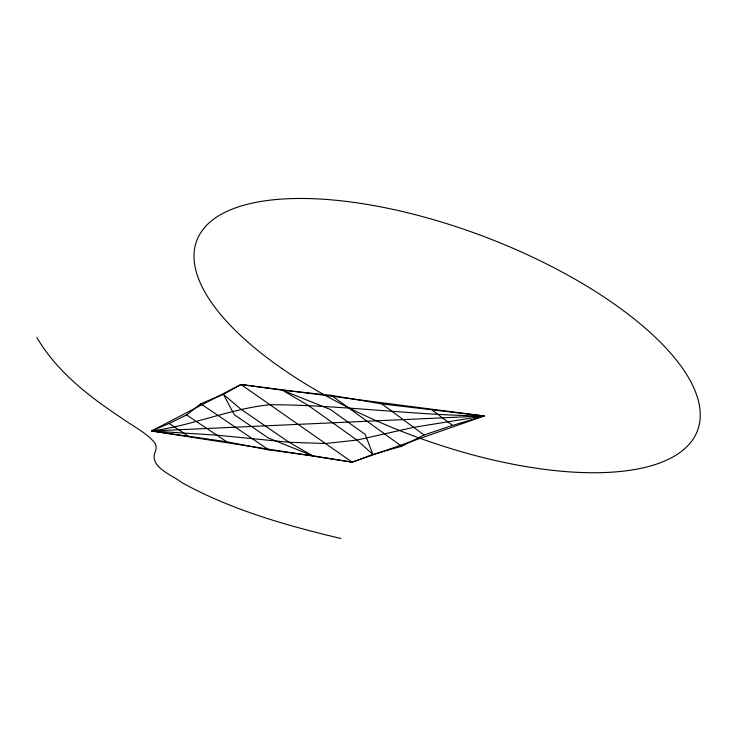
<?xml version="1.0" encoding="UTF-8"?>
<svg xmlns="http://www.w3.org/2000/svg" width="737" height="737" viewBox="0 0 737 737"><rect width="100%" height="100%" fill="white"/><g stroke="black" fill="none" stroke-linecap="round" stroke-linejoin="round"><path stroke-width="1.11" d="M186.572 414.959L200.74 403.775L223.339 394.313L241.008 384.502L484.145 415.963L352.212 462.182L151.472 430.988L241.008 384.502L282.253 390.149L331.263 395.336L381.913 403.922L484.145 415.963L452.5 425.415L424.042 434.987L401.656 446.281L372.848 454.425L352.212 462.182L312.608 455.77L268.876 449.902L226.72 441.767L151.472 430.988L169.132 423.489L186.572 414.959L226.72 441.767M151.472 430.988C191.823 425.82 229.474 408.851 269.926 404.696C341.461 405.028 412.563 415.198 484.145 415.963L413.678 427.34L356.948 440.063L325.496 443.517L289.024 442.264L216.825 435.152L151.472 430.988L484.145 415.963M340.899 538.498C286.168 525.481 231.197 509.875 181.698 482.514C172.891 475.19 149.528 467.682 154.936 452.407C156.686 449.146 156.613 445.047 154.162 442.136C145.207 431.882 132.43 425.986 121.605 418.036C88.974 396.534 56.979 371.706 36.85 337.528M169.132 423.489L188.092 435.972M200.74 403.775L268.876 449.902M241.008 384.502L352.212 462.182M331.263 395.336L401.656 446.281M381.913 403.922L424.042 434.987M432.287 410.196L452.5 425.415M330.526 409.56L282.253 390.149L307.808 405.129L356.948 440.063L372.848 454.425L365.266 434.452L330.526 409.56M312.608 455.77L268.305 437.953L234.394 414.802L223.339 394.313L240.704 409.063L289.024 442.264L312.608 455.77M281.755 368.399A267.78 105.704 20.8 0 0 695.802 434.489A267.78 105.704 20.8 0 0 363.885 203.891A267.78 105.704 20.8 0 0 281.755 368.399"/></g></svg>
